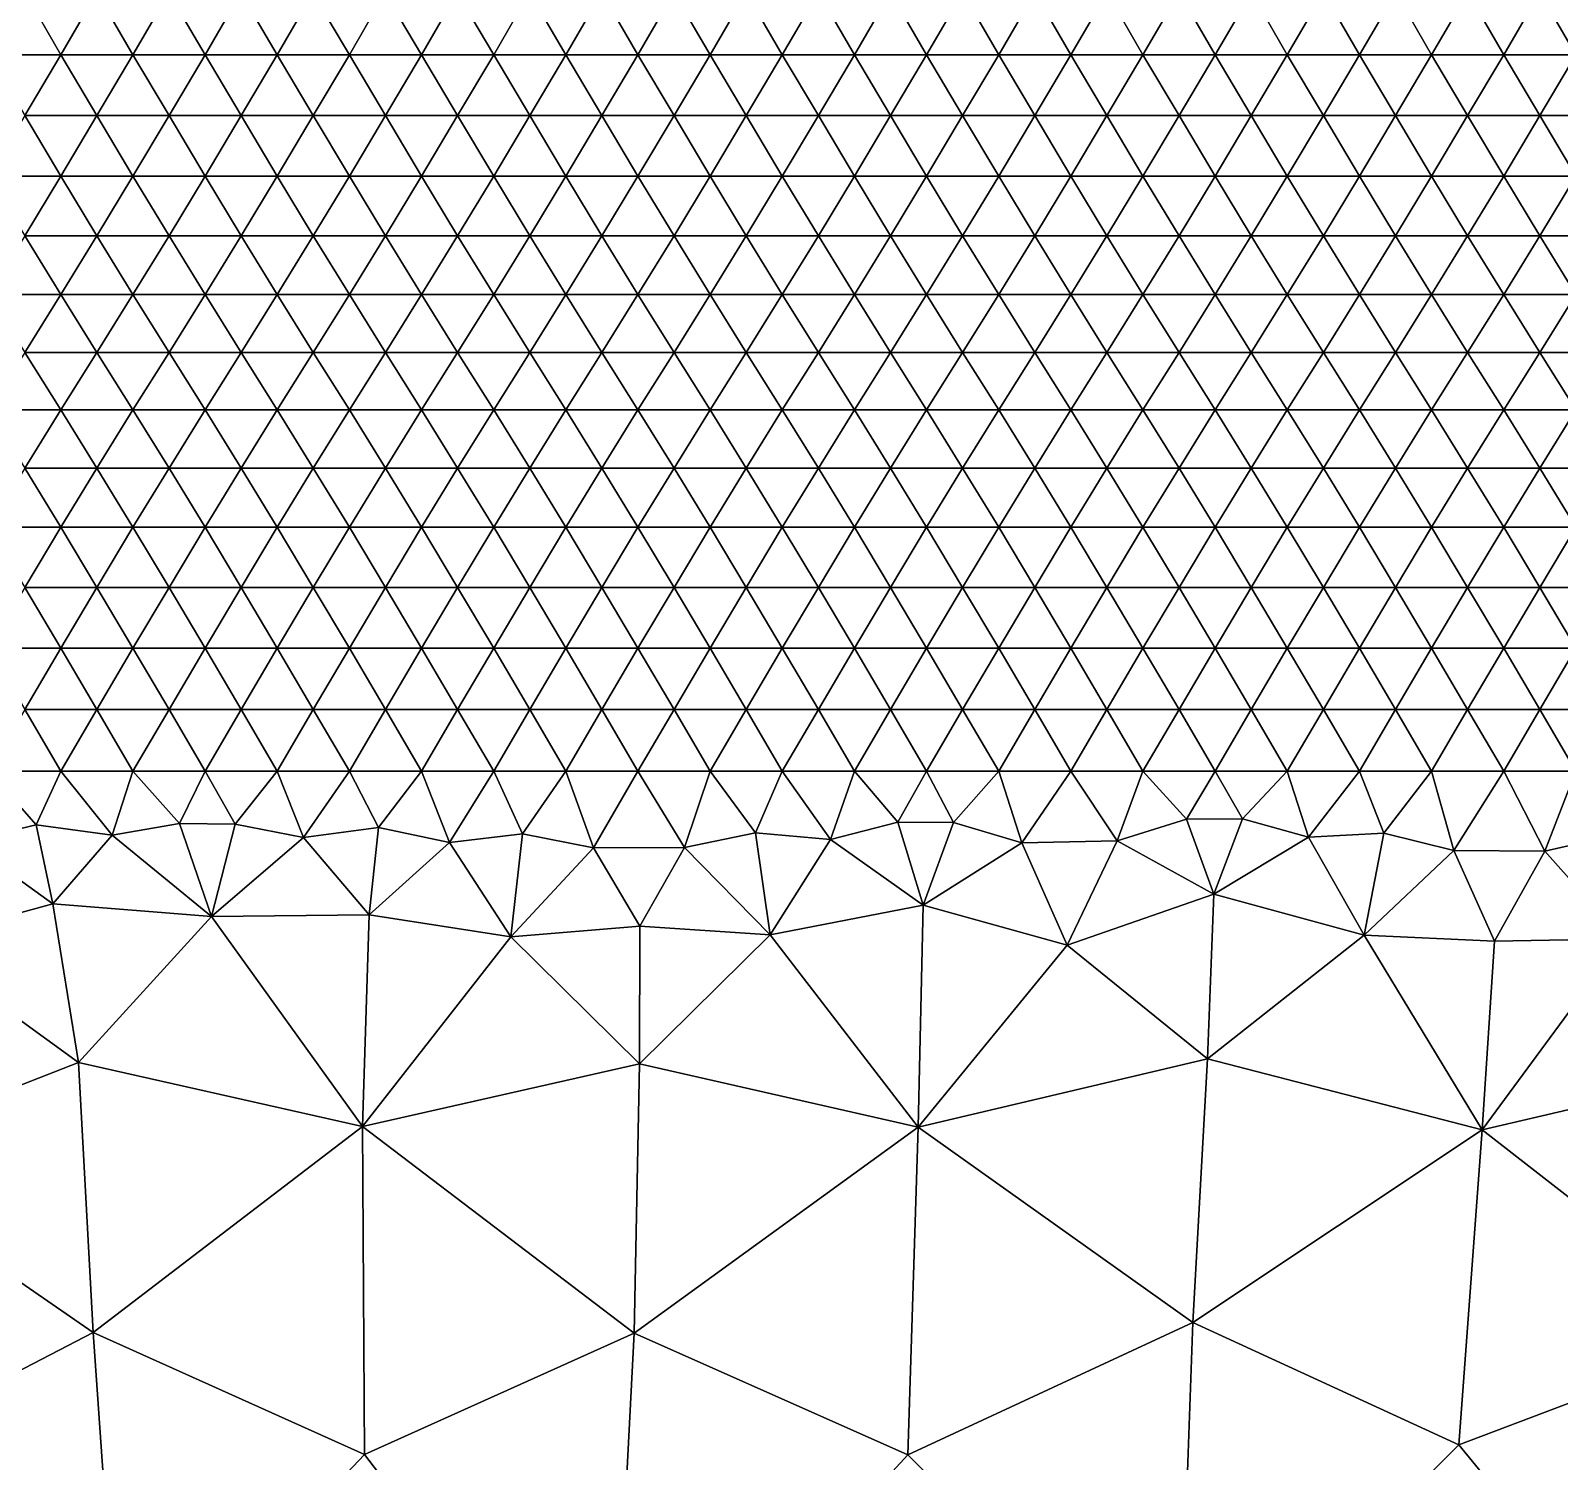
# Model space of a CAD drawing. Header units: metres. Extents: x 2 to 72, y -280 to 0.
# Drawn here: x 15.68 to 37.02, y -39.64 to -19.66 of the extents above; entities that cross this region are included whole.
import ezdxf

# ---------------------------------------------------------------- set-up
doc = ezdxf.new("R2010")
doc.units = ezdxf.units.M

msp = doc.modelspace()

# ---------------------------------------------------------------- linework, layer by layer
at = {"layer": 'layer', "color": 0}
for points in [[(15.0929, -20), (16.1, -20), (15.6003, -19.1304)], [(15.6003, -19.1304), (16.1, -20), (16.6028, -19.1315)], [(16.1, -20), (17.1071, -20), (16.6028, -19.1315)], [(16.6028, -19.1315), (17.1071, -20), (17.6077, -19.1322)], [(17.1071, -20), (18.1143, -20), (17.6077, -19.1322)], [(17.6077, -19.1322), (18.1143, -20), (18.6143, -19.1351)], [(18.1143, -20), (19.1214, -20), (18.6143, -19.1351)], [(18.6143, -19.1351), (19.1214, -20), (19.62, -19.137)], [(19.1214, -20), (20.1286, -20), (19.62, -19.137)], [(19.62, -19.137), (20.1286, -20), (20.6253, -19.1355)], [(20.1286, -20), (21.1357, -20), (20.6253, -19.1355)], [(20.6253, -19.1355), (21.1357, -20), (21.6321, -19.1324)], [(21.1357, -20), (22.1429, -20), (21.6321, -19.1324)], [(21.6321, -19.1324), (22.1429, -20), (22.6409, -19.1306)], [(22.1429, -20), (23.15, -20), (22.6409, -19.1306)], [(22.6409, -19.1306), (23.15, -20), (23.6503, -19.1308)], [(23.15, -20), (24.1571, -20), (23.6503, -19.1308)], [(23.6503, -19.1308), (24.1571, -20), (24.6591, -19.1316)], [(24.1571, -20), (25.1643, -20), (24.6591, -19.1316)], [(24.6591, -19.1316), (25.1643, -20), (25.6673, -19.1318)], [(25.1643, -20), (26.1714, -20), (25.6673, -19.1318)], [(25.6673, -19.1318), (26.1714, -20), (26.6753, -19.1313)], [(26.1714, -20), (27.1786, -20), (26.6753, -19.1313)], [(26.6753, -19.1313), (27.1786, -20), (27.6833, -19.1307)], [(27.1786, -20), (28.1857, -20), (27.6833, -19.1307)], [(27.6833, -19.1307), (28.1857, -20), (28.6913, -19.1303)], [(28.1857, -20), (29.1929, -20), (28.6913, -19.1303)], [(28.6913, -19.1303), (29.1929, -20), (29.699, -19.1301)], [(29.1929, -20), (30.2, -20), (29.699, -19.1301)], [(29.699, -19.1301), (30.2, -20), (30.7064, -19.13)], [(30.2, -20), (31.2071, -20), (30.7064, -19.13)], [(30.7064, -19.13), (31.2071, -20), (31.7136, -19.13)], [(31.2071, -20), (32.2143, -20), (31.7136, -19.13)], [(31.7136, -19.13), (32.2143, -20), (32.7208, -19.13)], [(32.2143, -20), (33.2214, -20), (32.7208, -19.13)], [(32.7208, -19.13), (33.2214, -20), (33.7278, -19.13)], [(33.2214, -20), (34.2286, -20), (33.7278, -19.13)], [(33.7278, -19.13), (34.2286, -20), (34.7349, -19.13)], [(34.2286, -20), (35.2357, -20), (34.7349, -19.13)], [(34.7349, -19.13), (35.2357, -20), (35.742, -19.13)], [(35.2357, -20), (36.2429, -20), (35.742, -19.13)], [(35.742, -19.13), (36.2429, -20), (36.7491, -19.13)], [(36.2429, -20), (37.25, -20), (36.7491, -19.13)], [(36.7491, -19.13), (37.25, -20), (37.7561, -19.13)], [(16.1, -20), (15.0929, -20), (15.5964, -20.8481)], [(16.6036, -20.8481), (16.1, -20), (15.5964, -20.8481)], [(17.1071, -20), (16.1, -20), (16.6036, -20.8481)], [(17.6107, -20.8481), (17.1071, -20), (16.6036, -20.8481)], [(18.1143, -20), (17.1071, -20), (17.6107, -20.8481)], [(18.6179, -20.8481), (18.1143, -20), (17.6107, -20.8481)], [(19.1214, -20), (18.1143, -20), (18.6179, -20.8481)], [(19.625, -20.8481), (19.1214, -20), (18.6179, -20.8481)], [(20.1286, -20), (19.1214, -20), (19.625, -20.8481)], [(20.6321, -20.8481), (20.1286, -20), (19.625, -20.8481)], [(21.1357, -20), (20.1286, -20), (20.6321, -20.8481)], [(21.6393, -20.8481), (21.1357, -20), (20.6321, -20.8481)], [(22.1429, -20), (21.1357, -20), (21.6393, -20.8481)], [(22.6464, -20.8481), (22.1429, -20), (21.6393, -20.8481)], [(23.15, -20), (22.1429, -20), (22.6464, -20.8481)], [(23.6536, -20.8481), (23.15, -20), (22.6464, -20.8481)], [(24.1571, -20), (23.15, -20), (23.6536, -20.8481)], [(24.6607, -20.8481), (24.1571, -20), (23.6536, -20.8481)], [(25.1643, -20), (24.1571, -20), (24.6607, -20.8481)], [(25.6679, -20.8481), (25.1643, -20), (24.6607, -20.8481)], [(26.1714, -20), (25.1643, -20), (25.6679, -20.8481)], [(26.675, -20.8481), (26.1714, -20), (25.6679, -20.8481)], [(27.1786, -20), (26.1714, -20), (26.675, -20.8481)], [(27.6821, -20.8481), (27.1786, -20), (26.675, -20.8481)], [(28.1857, -20), (27.1786, -20), (27.6821, -20.8481)], [(28.6893, -20.8481), (28.1857, -20), (27.6821, -20.8481)], [(29.1929, -20), (28.1857, -20), (28.6893, -20.8481)], [(29.6964, -20.8481), (29.1929, -20), (28.6893, -20.8481)], [(30.2, -20), (29.1929, -20), (29.6964, -20.8481)], [(30.7036, -20.8481), (30.2, -20), (29.6964, -20.8481)], [(31.2071, -20), (30.2, -20), (30.7036, -20.8481)], [(31.7107, -20.8481), (31.2071, -20), (30.7036, -20.8481)], [(32.2143, -20), (31.2071, -20), (31.7107, -20.8481)], [(32.7179, -20.8481), (32.2143, -20), (31.7107, -20.8481)], [(33.2214, -20), (32.2143, -20), (32.7179, -20.8481)], [(33.725, -20.8481), (33.2214, -20), (32.7179, -20.8481)], [(34.2286, -20), (33.2214, -20), (33.725, -20.8481)], [(34.7321, -20.8481), (34.2286, -20), (33.725, -20.8481)], [(35.2357, -20), (34.2286, -20), (34.7321, -20.8481)], [(35.7393, -20.8481), (35.2357, -20), (34.7321, -20.8481)], [(36.2429, -20), (35.2357, -20), (35.7393, -20.8481)], [(36.7464, -20.8481), (36.2429, -20), (35.7393, -20.8481)], [(37.25, -20), (36.2429, -20), (36.7464, -20.8481)], [(37.7536, -20.8481), (37.25, -20), (36.7464, -20.8481)], [(16.1, -21.6931), (15.5964, -20.8481), (15.0929, -21.6931)], [(16.6036, -20.8481), (15.5964, -20.8481), (16.1, -21.6931)], [(17.1071, -21.6931), (16.6036, -20.8481), (16.1, -21.6931)], [(17.6107, -20.8481), (16.6036, -20.8481), (17.1071, -21.6931)], [(18.1143, -21.6931), (17.6107, -20.8481), (17.1071, -21.6931)], [(18.6179, -20.8481), (17.6107, -20.8481), (18.1143, -21.6931)], [(19.1214, -21.6931), (18.6179, -20.8481), (18.1143, -21.6931)], [(19.625, -20.8481), (18.6179, -20.8481), (19.1214, -21.6931)], [(20.1286, -21.6931), (19.625, -20.8481), (19.1214, -21.6931)], [(20.6321, -20.8481), (19.625, -20.8481), (20.1286, -21.6931)], [(21.1357, -21.6931), (20.6321, -20.8481), (20.1286, -21.6931)], [(21.6393, -20.8481), (20.6321, -20.8481), (21.1357, -21.6931)], [(22.1429, -21.6931), (21.6393, -20.8481), (21.1357, -21.6931)], [(22.6464, -20.8481), (21.6393, -20.8481), (22.1429, -21.6931)], [(23.15, -21.6931), (22.6464, -20.8481), (22.1429, -21.6931)], [(23.6536, -20.8481), (22.6464, -20.8481), (23.15, -21.6931)], [(24.1571, -21.6931), (23.6536, -20.8481), (23.15, -21.6931)], [(24.6607, -20.8481), (23.6536, -20.8481), (24.1571, -21.6931)], [(25.1643, -21.6931), (24.6607, -20.8481), (24.1571, -21.6931)], [(25.6679, -20.8481), (24.6607, -20.8481), (25.1643, -21.6931)], [(26.1714, -21.6931), (25.6679, -20.8481), (25.1643, -21.6931)], [(26.675, -20.8481), (25.6679, -20.8481), (26.1714, -21.6931)], [(27.1786, -21.6931), (26.675, -20.8481), (26.1714, -21.6931)], [(27.6821, -20.8481), (26.675, -20.8481), (27.1786, -21.6931)], [(28.1857, -21.6931), (27.6821, -20.8481), (27.1786, -21.6931)], [(28.6893, -20.8481), (27.6821, -20.8481), (28.1857, -21.6931)], [(29.1929, -21.6931), (28.6893, -20.8481), (28.1857, -21.6931)], [(29.6964, -20.8481), (28.6893, -20.8481), (29.1929, -21.6931)], [(30.2, -21.6931), (29.6964, -20.8481), (29.1929, -21.6931)], [(30.7036, -20.8481), (29.6964, -20.8481), (30.2, -21.6931)], [(31.2071, -21.6931), (30.7036, -20.8481), (30.2, -21.6931)], [(31.7107, -20.8481), (30.7036, -20.8481), (31.2071, -21.6931)], [(32.2143, -21.6931), (31.7107, -20.8481), (31.2071, -21.6931)], [(32.7179, -20.8481), (31.7107, -20.8481), (32.2143, -21.6931)], [(33.2214, -21.6931), (32.7179, -20.8481), (32.2143, -21.6931)], [(33.725, -20.8481), (32.7179, -20.8481), (33.2214, -21.6931)], [(34.2286, -21.6931), (33.725, -20.8481), (33.2214, -21.6931)], [(34.7321, -20.8481), (33.725, -20.8481), (34.2286, -21.6931)], [(35.2357, -21.6931), (34.7321, -20.8481), (34.2286, -21.6931)], [(35.7393, -20.8481), (34.7321, -20.8481), (35.2357, -21.6931)], [(36.2429, -21.6931), (35.7393, -20.8481), (35.2357, -21.6931)], [(36.7464, -20.8481), (35.7393, -20.8481), (36.2429, -21.6931)], [(37.25, -21.6931), (36.7464, -20.8481), (36.2429, -21.6931)], [(37.7536, -20.8481), (36.7464, -20.8481), (37.25, -21.6931)], [(16.1, -21.6931), (15.0929, -21.6931), (15.5965, -22.5274)], [(16.6036, -22.5274), (16.1, -21.6931), (15.5965, -22.5274)], [(17.1071, -21.6931), (16.1, -21.6931), (16.6036, -22.5274)], [(17.6107, -22.5274), (17.1071, -21.6931), (16.6036, -22.5274)], [(18.1143, -21.6931), (17.1071, -21.6931), (17.6107, -22.5274)], [(18.6179, -22.5274), (18.1143, -21.6931), (17.6107, -22.5274)], [(19.1214, -21.6931), (18.1143, -21.6931), (18.6179, -22.5274)], [(19.625, -22.5274), (19.1214, -21.6931), (18.6179, -22.5274)], [(20.1286, -21.6931), (19.1214, -21.6931), (19.625, -22.5274)], [(20.6321, -22.5274), (20.1286, -21.6931), (19.625, -22.5274)], [(21.1357, -21.6931), (20.1286, -21.6931), (20.6321, -22.5274)], [(21.6393, -22.5274), (21.1357, -21.6931), (20.6321, -22.5274)], [(22.1429, -21.6931), (21.1357, -21.6931), (21.6393, -22.5274)], [(22.6464, -22.5274), (22.1429, -21.6931), (21.6393, -22.5274)], [(23.15, -21.6931), (22.1429, -21.6931), (22.6464, -22.5274)], [(23.6536, -22.5274), (23.15, -21.6931), (22.6464, -22.5274)], [(24.1571, -21.6931), (23.15, -21.6931), (23.6536, -22.5274)], [(24.6607, -22.5274), (24.1571, -21.6931), (23.6536, -22.5274)], [(25.1643, -21.6931), (24.1571, -21.6931), (24.6607, -22.5274)], [(25.6679, -22.5274), (25.1643, -21.6931), (24.6607, -22.5274)], [(26.1714, -21.6931), (25.1643, -21.6931), (25.6679, -22.5274)], [(26.675, -22.5274), (26.1714, -21.6931), (25.6679, -22.5274)], [(27.1786, -21.6931), (26.1714, -21.6931), (26.675, -22.5274)], [(27.6821, -22.5274), (27.1786, -21.6931), (26.675, -22.5274)], [(28.1857, -21.6931), (27.1786, -21.6931), (27.6821, -22.5274)], [(28.6893, -22.5274), (28.1857, -21.6931), (27.6821, -22.5274)], [(29.1929, -21.6931), (28.1857, -21.6931), (28.6893, -22.5274)], [(29.6964, -22.5274), (29.1929, -21.6931), (28.6893, -22.5274)], [(30.2, -21.6931), (29.1929, -21.6931), (29.6964, -22.5274)], [(30.7036, -22.5274), (30.2, -21.6931), (29.6964, -22.5274)], [(31.2071, -21.6931), (30.2, -21.6931), (30.7036, -22.5274)], [(31.7107, -22.5274), (31.2071, -21.6931), (30.7036, -22.5274)], [(32.2143, -21.6931), (31.2071, -21.6931), (31.7107, -22.5274)], [(32.7179, -22.5274), (32.2143, -21.6931), (31.7107, -22.5274)], [(33.2214, -21.6931), (32.2143, -21.6931), (32.7179, -22.5274)], [(33.725, -22.5274), (33.2214, -21.6931), (32.7179, -22.5274)], [(34.2286, -21.6931), (33.2214, -21.6931), (33.725, -22.5274)], [(34.7321, -22.5274), (34.2286, -21.6931), (33.725, -22.5274)], [(35.2357, -21.6931), (34.2286, -21.6931), (34.7321, -22.5274)], [(35.7393, -22.5274), (35.2357, -21.6931), (34.7321, -22.5274)], [(36.2429, -21.6931), (35.2357, -21.6931), (35.7393, -22.5274)], [(36.7464, -22.5274), (36.2429, -21.6931), (35.7393, -22.5274)], [(37.25, -21.6931), (36.2429, -21.6931), (36.7464, -22.5274)], [(37.7536, -22.5274), (37.25, -21.6931), (36.7464, -22.5274)], [(16.1, -23.3474), (15.5965, -22.5274), (15.0929, -23.3474)], [(16.6036, -22.5274), (15.5965, -22.5274), (16.1, -23.3474)], [(17.1071, -23.3474), (16.6036, -22.5274), (16.1, -23.3474)], [(17.6107, -22.5274), (16.6036, -22.5274), (17.1071, -23.3474)], [(18.1143, -23.3474), (17.6107, -22.5274), (17.1071, -23.3474)], [(18.6179, -22.5274), (17.6107, -22.5274), (18.1143, -23.3474)], [(19.1214, -23.3474), (18.6179, -22.5274), (18.1143, -23.3474)], [(19.625, -22.5274), (18.6179, -22.5274), (19.1214, -23.3474)], [(20.1286, -23.3474), (19.625, -22.5274), (19.1214, -23.3474)], [(20.6321, -22.5274), (19.625, -22.5274), (20.1286, -23.3474)], [(21.1357, -23.3474), (20.6321, -22.5274), (20.1286, -23.3474)], [(21.6393, -22.5274), (20.6321, -22.5274), (21.1357, -23.3474)], [(22.1429, -23.3474), (21.6393, -22.5274), (21.1357, -23.3474)], [(22.6464, -22.5274), (21.6393, -22.5274), (22.1429, -23.3474)], [(23.15, -23.3474), (22.6464, -22.5274), (22.1429, -23.3474)], [(23.6536, -22.5274), (22.6464, -22.5274), (23.15, -23.3474)], [(24.1571, -23.3474), (23.6536, -22.5274), (23.15, -23.3474)], [(24.6607, -22.5274), (23.6536, -22.5274), (24.1571, -23.3474)], [(25.1643, -23.3474), (24.6607, -22.5274), (24.1571, -23.3474)], [(25.6679, -22.5274), (24.6607, -22.5274), (25.1643, -23.3474)], [(26.1714, -23.3474), (25.6679, -22.5274), (25.1643, -23.3474)], [(26.675, -22.5274), (25.6679, -22.5274), (26.1714, -23.3474)], [(27.1786, -23.3474), (26.675, -22.5274), (26.1714, -23.3474)], [(27.6821, -22.5274), (26.675, -22.5274), (27.1786, -23.3474)], [(28.1857, -23.3474), (27.6821, -22.5274), (27.1786, -23.3474)], [(28.6893, -22.5274), (27.6821, -22.5274), (28.1857, -23.3474)], [(29.1929, -23.3474), (28.6893, -22.5274), (28.1857, -23.3474)], [(29.6964, -22.5274), (28.6893, -22.5274), (29.1929, -23.3474)], [(30.2, -23.3474), (29.6964, -22.5274), (29.1929, -23.3474)], [(30.7036, -22.5274), (29.6964, -22.5274), (30.2, -23.3474)], [(31.2071, -23.3474), (30.7036, -22.5274), (30.2, -23.3474)], [(31.7107, -22.5274), (30.7036, -22.5274), (31.2071, -23.3474)], [(32.2143, -23.3474), (31.7107, -22.5274), (31.2071, -23.3474)], [(32.7179, -22.5274), (31.7107, -22.5274), (32.2143, -23.3474)], [(33.2214, -23.3474), (32.7179, -22.5274), (32.2143, -23.3474)], [(33.725, -22.5274), (32.7179, -22.5274), (33.2214, -23.3474)], [(34.2286, -23.3474), (33.725, -22.5274), (33.2214, -23.3474)], [(34.7321, -22.5274), (33.725, -22.5274), (34.2286, -23.3474)], [(35.2357, -23.3474), (34.7321, -22.5274), (34.2286, -23.3474)], [(35.7393, -22.5274), (34.7321, -22.5274), (35.2357, -23.3474)], [(36.2429, -23.3474), (35.7393, -22.5274), (35.2357, -23.3474)], [(36.7464, -22.5274), (35.7393, -22.5274), (36.2429, -23.3474)], [(37.25, -23.3474), (36.7464, -22.5274), (36.2429, -23.3474)], [(37.7536, -22.5274), (36.7464, -22.5274), (37.25, -23.3474)], [(16.1, -23.3474), (15.0929, -23.3474), (15.5965, -24.1543)], [(16.6036, -24.1542), (16.1, -23.3474), (15.5965, -24.1543)], [(17.1071, -23.3474), (16.1, -23.3474), (16.6036, -24.1542)], [(17.6107, -24.1542), (17.1071, -23.3474), (16.6036, -24.1542)], [(18.1143, -23.3474), (17.1071, -23.3474), (17.6107, -24.1542)], [(18.6179, -24.1542), (18.1143, -23.3474), (17.6107, -24.1542)], [(19.1214, -23.3474), (18.1143, -23.3474), (18.6179, -24.1542)], [(19.625, -24.1542), (19.1214, -23.3474), (18.6179, -24.1542)], [(20.1286, -23.3474), (19.1214, -23.3474), (19.625, -24.1542)], [(20.6321, -24.1542), (20.1286, -23.3474), (19.625, -24.1542)], [(21.1357, -23.3474), (20.1286, -23.3474), (20.6321, -24.1542)], [(21.6393, -24.1542), (21.1357, -23.3474), (20.6321, -24.1542)], [(22.1429, -23.3474), (21.1357, -23.3474), (21.6393, -24.1542)], [(22.6464, -24.1542), (22.1429, -23.3474), (21.6393, -24.1542)], [(23.15, -23.3474), (22.1429, -23.3474), (22.6464, -24.1542)], [(23.6536, -24.1542), (23.15, -23.3474), (22.6464, -24.1542)], [(24.1571, -23.3474), (23.15, -23.3474), (23.6536, -24.1542)], [(24.6607, -24.1542), (24.1571, -23.3474), (23.6536, -24.1542)], [(25.1643, -23.3474), (24.1571, -23.3474), (24.6607, -24.1542)], [(25.6679, -24.1542), (25.1643, -23.3474), (24.6607, -24.1542)], [(26.1714, -23.3474), (25.1643, -23.3474), (25.6679, -24.1542)], [(26.675, -24.1542), (26.1714, -23.3474), (25.6679, -24.1542)], [(27.1786, -23.3474), (26.1714, -23.3474), (26.675, -24.1542)], [(27.6821, -24.1542), (27.1786, -23.3474), (26.675, -24.1542)], [(28.1857, -23.3474), (27.1786, -23.3474), (27.6821, -24.1542)], [(28.6893, -24.1542), (28.1857, -23.3474), (27.6821, -24.1542)], [(29.1929, -23.3474), (28.1857, -23.3474), (28.6893, -24.1542)], [(29.6964, -24.1542), (29.1929, -23.3474), (28.6893, -24.1542)], [(30.2, -23.3474), (29.1929, -23.3474), (29.6964, -24.1542)], [(30.7036, -24.1542), (30.2, -23.3474), (29.6964, -24.1542)], [(31.2071, -23.3474), (30.2, -23.3474), (30.7036, -24.1542)], [(31.7107, -24.1542), (31.2071, -23.3474), (30.7036, -24.1542)], [(32.2143, -23.3474), (31.2071, -23.3474), (31.7107, -24.1542)], [(32.7179, -24.1542), (32.2143, -23.3474), (31.7107, -24.1542)], [(33.2214, -23.3474), (32.2143, -23.3474), (32.7179, -24.1542)], [(33.725, -24.1542), (33.2214, -23.3474), (32.7179, -24.1542)], [(34.2286, -23.3474), (33.2214, -23.3474), (33.725, -24.1542)], [(34.7321, -24.1542), (34.2286, -23.3474), (33.725, -24.1542)], [(35.2357, -23.3474), (34.2286, -23.3474), (34.7321, -24.1542)], [(35.7393, -24.1542), (35.2357, -23.3474), (34.7321, -24.1542)], [(36.2429, -23.3474), (35.2357, -23.3474), (35.7393, -24.1542)], [(36.7464, -24.1542), (36.2429, -23.3474), (35.7393, -24.1542)], [(37.25, -23.3474), (36.2429, -23.3474), (36.7464, -24.1542)], [(37.7536, -24.1542), (37.25, -23.3474), (36.7464, -24.1542)], [(16.1, -24.9564), (15.5965, -24.1543), (15.0929, -24.9564)], [(16.6036, -24.1542), (15.5965, -24.1543), (16.1, -24.9564)], [(17.1071, -24.9564), (16.6036, -24.1542), (16.1, -24.9564)], [(17.6107, -24.1542), (16.6036, -24.1542), (17.1071, -24.9564)], [(18.1143, -24.9564), (17.6107, -24.1542), (17.1071, -24.9564)], [(18.6179, -24.1542), (17.6107, -24.1542), (18.1143, -24.9564)], [(19.1214, -24.9564), (18.6179, -24.1542), (18.1143, -24.9564)], [(19.625, -24.1542), (18.6179, -24.1542), (19.1214, -24.9564)], [(20.1286, -24.9564), (19.625, -24.1542), (19.1214, -24.9564)], [(20.6321, -24.1542), (19.625, -24.1542), (20.1286, -24.9564)], [(21.1357, -24.9564), (20.6321, -24.1542), (20.1286, -24.9564)], [(21.6393, -24.1542), (20.6321, -24.1542), (21.1357, -24.9564)], [(22.1429, -24.9564), (21.6393, -24.1542), (21.1357, -24.9564)], [(22.6464, -24.1542), (21.6393, -24.1542), (22.1429, -24.9564)], [(23.15, -24.9564), (22.6464, -24.1542), (22.1429, -24.9564)], [(23.6536, -24.1542), (22.6464, -24.1542), (23.15, -24.9564)], [(24.1571, -24.9564), (23.6536, -24.1542), (23.15, -24.9564)], [(24.6607, -24.1542), (23.6536, -24.1542), (24.1571, -24.9564)], [(25.1643, -24.9564), (24.6607, -24.1542), (24.1571, -24.9564)], [(25.6679, -24.1542), (24.6607, -24.1542), (25.1643, -24.9564)], [(26.1714, -24.9564), (25.6679, -24.1542), (25.1643, -24.9564)], [(26.675, -24.1542), (25.6679, -24.1542), (26.1714, -24.9564)], [(27.1786, -24.9564), (26.675, -24.1542), (26.1714, -24.9564)], [(27.6821, -24.1542), (26.675, -24.1542), (27.1786, -24.9564)], [(28.1857, -24.9564), (27.6821, -24.1542), (27.1786, -24.9564)], [(28.6893, -24.1542), (27.6821, -24.1542), (28.1857, -24.9564)], [(29.1929, -24.9564), (28.6893, -24.1542), (28.1857, -24.9564)], [(29.6964, -24.1542), (28.6893, -24.1542), (29.1929, -24.9564)], [(30.2, -24.9564), (29.6964, -24.1542), (29.1929, -24.9564)], [(30.7036, -24.1542), (29.6964, -24.1542), (30.2, -24.9564)], [(31.2071, -24.9564), (30.7036, -24.1542), (30.2, -24.9564)], [(31.7107, -24.1542), (30.7036, -24.1542), (31.2071, -24.9564)], [(32.2143, -24.9564), (31.7107, -24.1542), (31.2071, -24.9564)], [(32.7179, -24.1542), (31.7107, -24.1542), (32.2143, -24.9564)], [(33.2214, -24.9564), (32.7179, -24.1542), (32.2143, -24.9564)], [(33.725, -24.1542), (32.7179, -24.1542), (33.2214, -24.9564)], [(34.2286, -24.9564), (33.725, -24.1542), (33.2214, -24.9564)], [(34.7321, -24.1542), (33.725, -24.1542), (34.2286, -24.9564)], [(35.2357, -24.9564), (34.7321, -24.1542), (34.2286, -24.9564)], [(35.7393, -24.1542), (34.7321, -24.1542), (35.2357, -24.9564)], [(36.2429, -24.9564), (35.7393, -24.1542), (35.2357, -24.9564)], [(36.7464, -24.1542), (35.7393, -24.1542), (36.2429, -24.9564)], [(37.25, -24.9564), (36.7464, -24.1542), (36.2429, -24.9564)], [(37.7536, -24.1542), (36.7464, -24.1542), (37.25, -24.9564)], [(15.0929, -24.9564), (15.5964, -25.7694), (16.1, -24.9564)], [(15.5964, -25.7694), (16.6036, -25.7694), (16.1, -24.9564)], [(16.1, -24.9564), (16.6036, -25.7694), (17.1071, -24.9564)], [(16.6036, -25.7694), (17.6107, -25.7694), (17.1071, -24.9564)], [(17.1071, -24.9564), (17.6107, -25.7694), (18.1143, -24.9564)], [(17.6107, -25.7694), (18.6179, -25.7694), (18.1143, -24.9564)], [(18.1143, -24.9564), (18.6179, -25.7694), (19.1214, -24.9564)], [(18.6179, -25.7694), (19.625, -25.7694), (19.1214, -24.9564)], [(19.1214, -24.9564), (19.625, -25.7694), (20.1286, -24.9564)], [(19.625, -25.7694), (20.6321, -25.7694), (20.1286, -24.9564)], [(20.1286, -24.9564), (20.6321, -25.7694), (21.1357, -24.9564)], [(20.6321, -25.7694), (21.6393, -25.7694), (21.1357, -24.9564)], [(21.1357, -24.9564), (21.6393, -25.7694), (22.1429, -24.9564)], [(21.6393, -25.7694), (22.6464, -25.7694), (22.1429, -24.9564)], [(22.1429, -24.9564), (22.6464, -25.7694), (23.15, -24.9564)], [(22.6464, -25.7694), (23.6536, -25.7694), (23.15, -24.9564)], [(23.15, -24.9564), (23.6536, -25.7694), (24.1571, -24.9564)], [(23.6536, -25.7694), (24.6607, -25.7694), (24.1571, -24.9564)], [(24.1571, -24.9564), (24.6607, -25.7694), (25.1643, -24.9564)], [(24.6607, -25.7694), (25.6679, -25.7694), (25.1643, -24.9564)], [(25.1643, -24.9564), (25.6679, -25.7694), (26.1714, -24.9564)], [(25.6679, -25.7694), (26.675, -25.7694), (26.1714, -24.9564)], [(26.1714, -24.9564), (26.675, -25.7694), (27.1786, -24.9564)], [(26.675, -25.7694), (27.6821, -25.7694), (27.1786, -24.9564)], [(27.1786, -24.9564), (27.6821, -25.7694), (28.1857, -24.9564)], [(27.6821, -25.7694), (28.6893, -25.7694), (28.1857, -24.9564)], [(28.1857, -24.9564), (28.6893, -25.7694), (29.1929, -24.9564)], [(28.6893, -25.7694), (29.6964, -25.7694), (29.1929, -24.9564)], [(29.1929, -24.9564), (29.6964, -25.7694), (30.2, -24.9564)], [(29.6964, -25.7694), (30.7036, -25.7694), (30.2, -24.9564)], [(30.2, -24.9564), (30.7036, -25.7694), (31.2071, -24.9564)], [(30.7036, -25.7694), (31.7107, -25.7694), (31.2071, -24.9564)], [(31.2071, -24.9564), (31.7107, -25.7694), (32.2143, -24.9564)], [(31.7107, -25.7694), (32.7179, -25.7694), (32.2143, -24.9564)], [(32.2143, -24.9564), (32.7179, -25.7694), (33.2214, -24.9564)], [(32.7179, -25.7694), (33.725, -25.7694), (33.2214, -24.9564)], [(33.2214, -24.9564), (33.725, -25.7694), (34.2286, -24.9564)], [(33.725, -25.7694), (34.7321, -25.7694), (34.2286, -24.9564)], [(34.2286, -24.9564), (34.7321, -25.7694), (35.2357, -24.9564)], [(34.7321, -25.7694), (35.7393, -25.7694), (35.2357, -24.9564)], [(35.2357, -24.9564), (35.7393, -25.7694), (36.2429, -24.9564)], [(35.7393, -25.7694), (36.7464, -25.7694), (36.2429, -24.9564)], [(36.2429, -24.9564), (36.7464, -25.7694), (37.25, -24.9564)], [(36.7464, -25.7694), (37.7536, -25.7694), (37.25, -24.9564)], [(15.0929, -26.5958), (16.1, -26.5958), (15.5964, -25.7694)], [(15.5964, -25.7694), (16.1, -26.5958), (16.6036, -25.7694)], [(16.1, -26.5958), (17.1071, -26.5958), (16.6036, -25.7694)], [(16.6036, -25.7694), (17.1071, -26.5958), (17.6107, -25.7694)], [(17.1071, -26.5958), (18.1143, -26.5958), (17.6107, -25.7694)], [(17.6107, -25.7694), (18.1143, -26.5958), (18.6179, -25.7694)], [(18.1143, -26.5958), (19.1214, -26.5958), (18.6179, -25.7694)], [(18.6179, -25.7694), (19.1214, -26.5958), (19.625, -25.7694)], [(19.1214, -26.5958), (20.1286, -26.5958), (19.625, -25.7694)], [(19.625, -25.7694), (20.1286, -26.5958), (20.6321, -25.7694)], [(20.1286, -26.5958), (21.1357, -26.5958), (20.6321, -25.7694)], [(20.6321, -25.7694), (21.1357, -26.5958), (21.6393, -25.7694)], [(21.1357, -26.5958), (22.1429, -26.5958), (21.6393, -25.7694)], [(21.6393, -25.7694), (22.1429, -26.5958), (22.6464, -25.7694)], [(22.1429, -26.5958), (23.15, -26.5958), (22.6464, -25.7694)], [(22.6464, -25.7694), (23.15, -26.5958), (23.6536, -25.7694)], [(23.15, -26.5958), (24.1571, -26.5958), (23.6536, -25.7694)], [(23.6536, -25.7694), (24.1571, -26.5958), (24.6607, -25.7694)], [(24.1571, -26.5958), (25.1643, -26.5958), (24.6607, -25.7694)], [(24.6607, -25.7694), (25.1643, -26.5958), (25.6679, -25.7694)], [(25.1643, -26.5958), (26.1714, -26.5958), (25.6679, -25.7694)], [(25.6679, -25.7694), (26.1714, -26.5958), (26.675, -25.7694)], [(26.1714, -26.5958), (27.1786, -26.5958), (26.675, -25.7694)], [(26.675, -25.7694), (27.1786, -26.5958), (27.6821, -25.7694)], [(27.1786, -26.5958), (28.1857, -26.5958), (27.6821, -25.7694)], [(27.6821, -25.7694), (28.1857, -26.5958), (28.6893, -25.7694)], [(28.1857, -26.5958), (29.1929, -26.5958), (28.6893, -25.7694)], [(28.6893, -25.7694), (29.1929, -26.5958), (29.6964, -25.7694)], [(29.1929, -26.5958), (30.2, -26.5958), (29.6964, -25.7694)], [(29.6964, -25.7694), (30.2, -26.5958), (30.7036, -25.7694)], [(30.2, -26.5958), (31.2071, -26.5958), (30.7036, -25.7694)], [(30.7036, -25.7694), (31.2071, -26.5958), (31.7107, -25.7694)], [(31.2071, -26.5958), (32.2143, -26.5958), (31.7107, -25.7694)], [(31.7107, -25.7694), (32.2143, -26.5958), (32.7179, -25.7694)], [(32.2143, -26.5958), (33.2214, -26.5958), (32.7179, -25.7694)], [(32.7179, -25.7694), (33.2214, -26.5958), (33.725, -25.7694)], [(33.2214, -26.5958), (34.2286, -26.5958), (33.725, -25.7694)], [(33.725, -25.7694), (34.2286, -26.5958), (34.7321, -25.7694)], [(34.2286, -26.5958), (35.2357, -26.5958), (34.7321, -25.7694)], [(34.7321, -25.7694), (35.2357, -26.5958), (35.7393, -25.7694)], [(35.2357, -26.5958), (36.2429, -26.5958), (35.7393, -25.7694)], [(35.7393, -25.7694), (36.2429, -26.5958), (36.7464, -25.7694)], [(36.2429, -26.5958), (37.25, -26.5958), (36.7464, -25.7694)], [(36.7464, -25.7694), (37.25, -26.5958), (37.7536, -25.7694)], [(15.0929, -26.5958), (15.5964, -27.4356), (16.1, -26.5958)], [(15.5964, -27.4356), (16.6036, -27.4356), (16.1, -26.5958)], [(16.1, -26.5958), (16.6036, -27.4356), (17.1071, -26.5958)], [(16.6036, -27.4356), (17.6107, -27.4356), (17.1071, -26.5958)], [(17.1071, -26.5958), (17.6107, -27.4356), (18.1143, -26.5958)], [(17.6107, -27.4356), (18.6179, -27.4356), (18.1143, -26.5958)], [(18.1143, -26.5958), (18.6179, -27.4356), (19.1214, -26.5958)], [(18.6179, -27.4356), (19.625, -27.4356), (19.1214, -26.5958)], [(19.1214, -26.5958), (19.625, -27.4356), (20.1286, -26.5958)], [(19.625, -27.4356), (20.6321, -27.4356), (20.1286, -26.5958)], [(20.1286, -26.5958), (20.6321, -27.4356), (21.1357, -26.5958)], [(20.6321, -27.4356), (21.6393, -27.4356), (21.1357, -26.5958)], [(21.1357, -26.5958), (21.6393, -27.4356), (22.1429, -26.5958)], [(21.6393, -27.4356), (22.6464, -27.4356), (22.1429, -26.5958)], [(22.1429, -26.5958), (22.6464, -27.4356), (23.15, -26.5958)], [(22.6464, -27.4356), (23.6536, -27.4356), (23.15, -26.5958)], [(23.15, -26.5958), (23.6536, -27.4356), (24.1571, -26.5958)], [(23.6536, -27.4356), (24.6607, -27.4356), (24.1571, -26.5958)], [(24.1571, -26.5958), (24.6607, -27.4356), (25.1643, -26.5958)], [(24.6607, -27.4356), (25.6679, -27.4356), (25.1643, -26.5958)], [(25.1643, -26.5958), (25.6679, -27.4356), (26.1714, -26.5958)], [(25.6679, -27.4356), (26.675, -27.4356), (26.1714, -26.5958)], [(26.1714, -26.5958), (26.675, -27.4356), (27.1786, -26.5958)], [(26.675, -27.4356), (27.6821, -27.4356), (27.1786, -26.5958)], [(27.1786, -26.5958), (27.6821, -27.4356), (28.1857, -26.5958)], [(27.6821, -27.4356), (28.6893, -27.4356), (28.1857, -26.5958)], [(28.1857, -26.5958), (28.6893, -27.4356), (29.1929, -26.5958)], [(28.6893, -27.4356), (29.6964, -27.4356), (29.1929, -26.5958)], [(29.1929, -26.5958), (29.6964, -27.4356), (30.2, -26.5958)], [(29.6964, -27.4356), (30.7036, -27.4356), (30.2, -26.5958)], [(30.2, -26.5958), (30.7036, -27.4356), (31.2071, -26.5958)], [(30.7036, -27.4356), (31.7107, -27.4356), (31.2071, -26.5958)], [(31.2071, -26.5958), (31.7107, -27.4356), (32.2143, -26.5958)], [(31.7107, -27.4356), (32.7179, -27.4356), (32.2143, -26.5958)], [(32.2143, -26.5958), (32.7179, -27.4356), (33.2214, -26.5958)], [(32.7179, -27.4356), (33.725, -27.4356), (33.2214, -26.5958)], [(33.2214, -26.5958), (33.725, -27.4356), (34.2286, -26.5958)], [(33.725, -27.4356), (34.7321, -27.4356), (34.2286, -26.5958)], [(34.2286, -26.5958), (34.7321, -27.4356), (35.2357, -26.5958)], [(34.7321, -27.4356), (35.7393, -27.4356), (35.2357, -26.5958)], [(35.2357, -26.5958), (35.7393, -27.4356), (36.2429, -26.5958)], [(35.7393, -27.4356), (36.7464, -27.4356), (36.2429, -26.5958)], [(36.2429, -26.5958), (36.7464, -27.4356), (37.25, -26.5958)], [(36.7464, -27.4356), (37.7536, -27.4356), (37.25, -26.5958)], [(15.0929, -28.2856), (16.1, -28.2856), (15.5964, -27.4356)], [(15.5964, -27.4356), (16.1, -28.2856), (16.6036, -27.4356)], [(16.1, -28.2856), (17.1071, -28.2856), (16.6036, -27.4356)], [(16.6036, -27.4356), (17.1071, -28.2856), (17.6107, -27.4356)], [(17.1071, -28.2856), (18.1143, -28.2856), (17.6107, -27.4356)], [(17.6107, -27.4356), (18.1143, -28.2856), (18.6179, -27.4356)], [(18.1143, -28.2856), (19.1214, -28.2856), (18.6179, -27.4356)], [(18.6179, -27.4356), (19.1214, -28.2856), (19.625, -27.4356)], [(19.1214, -28.2856), (20.1286, -28.2856), (19.625, -27.4356)], [(19.625, -27.4356), (20.1286, -28.2856), (20.6321, -27.4356)], [(20.1286, -28.2856), (21.1357, -28.2856), (20.6321, -27.4356)], [(20.6321, -27.4356), (21.1357, -28.2856), (21.6393, -27.4356)], [(21.1357, -28.2856), (22.1429, -28.2856), (21.6393, -27.4356)], [(21.6393, -27.4356), (22.1429, -28.2856), (22.6464, -27.4356)], [(22.1429, -28.2856), (23.15, -28.2856), (22.6464, -27.4356)], [(22.6464, -27.4356), (23.15, -28.2856), (23.6536, -27.4356)], [(23.15, -28.2856), (24.1571, -28.2856), (23.6536, -27.4356)], [(23.6536, -27.4356), (24.1571, -28.2856), (24.6607, -27.4356)], [(24.1571, -28.2856), (25.1643, -28.2856), (24.6607, -27.4356)], [(24.6607, -27.4356), (25.1643, -28.2856), (25.6679, -27.4356)], [(25.1643, -28.2856), (26.1714, -28.2856), (25.6679, -27.4356)], [(25.6679, -27.4356), (26.1714, -28.2856), (26.675, -27.4356)], [(26.1714, -28.2856), (27.1786, -28.2856), (26.675, -27.4356)], [(26.675, -27.4356), (27.1786, -28.2856), (27.6821, -27.4356)], [(27.1786, -28.2856), (28.1857, -28.2856), (27.6821, -27.4356)], [(27.6821, -27.4356), (28.1857, -28.2856), (28.6893, -27.4356)], [(28.1857, -28.2856), (29.1929, -28.2856), (28.6893, -27.4356)], [(28.6893, -27.4356), (29.1929, -28.2856), (29.6964, -27.4356)], [(29.1929, -28.2856), (30.2, -28.2856), (29.6964, -27.4356)], [(29.6964, -27.4356), (30.2, -28.2856), (30.7036, -27.4356)], [(30.2, -28.2856), (31.2071, -28.2856), (30.7036, -27.4356)], [(30.7036, -27.4356), (31.2071, -28.2856), (31.7107, -27.4356)], [(31.2071, -28.2856), (32.2143, -28.2856), (31.7107, -27.4356)], [(31.7107, -27.4356), (32.2143, -28.2856), (32.7179, -27.4356)], [(32.2143, -28.2856), (33.2214, -28.2856), (32.7179, -27.4356)], [(32.7179, -27.4356), (33.2214, -28.2856), (33.725, -27.4356)], [(33.2214, -28.2856), (34.2286, -28.2856), (33.725, -27.4356)], [(33.725, -27.4356), (34.2286, -28.2856), (34.7321, -27.4356)], [(34.2286, -28.2856), (35.2357, -28.2856), (34.7321, -27.4356)], [(34.7321, -27.4356), (35.2357, -28.2856), (35.7393, -27.4356)], [(35.2357, -28.2856), (36.2429, -28.2856), (35.7393, -27.4356)], [(35.7393, -27.4356), (36.2429, -28.2856), (36.7464, -27.4356)], [(36.2429, -28.2856), (37.25, -28.2856), (36.7464, -27.4356)], [(36.7464, -27.4356), (37.25, -28.2856), (37.7536, -27.4356)], [(15.0929, -28.2856), (15.5964, -29.1419), (16.1, -28.2856)], [(15.5964, -29.1419), (16.6036, -29.1419), (16.1, -28.2856)], [(16.1, -28.2856), (16.6036, -29.1419), (17.1071, -28.2856)], [(16.6036, -29.1419), (17.6107, -29.1419), (17.1071, -28.2856)], [(17.1071, -28.2856), (17.6107, -29.1419), (18.1143, -28.2856)], [(17.6107, -29.1419), (18.6179, -29.1419), (18.1143, -28.2856)], [(18.1143, -28.2856), (18.6179, -29.1419), (19.1214, -28.2856)], [(18.6179, -29.1419), (19.625, -29.1419), (19.1214, -28.2856)], [(19.1214, -28.2856), (19.625, -29.1419), (20.1286, -28.2856)], [(19.625, -29.1419), (20.6321, -29.1419), (20.1286, -28.2856)], [(20.1286, -28.2856), (20.6321, -29.1419), (21.1357, -28.2856)], [(20.6321, -29.1419), (21.6393, -29.1419), (21.1357, -28.2856)], [(21.1357, -28.2856), (21.6393, -29.1419), (22.1429, -28.2856)], [(21.6393, -29.1419), (22.6464, -29.1419), (22.1429, -28.2856)], [(22.1429, -28.2856), (22.6464, -29.1419), (23.15, -28.2856)], [(22.6464, -29.1419), (23.6536, -29.1419), (23.15, -28.2856)], [(23.15, -28.2856), (23.6536, -29.1419), (24.1571, -28.2856)], [(23.6536, -29.1419), (24.6607, -29.1419), (24.1571, -28.2856)], [(24.1571, -28.2856), (24.6607, -29.1419), (25.1643, -28.2856)], [(24.6607, -29.1419), (25.6679, -29.1419), (25.1643, -28.2856)], [(25.1643, -28.2856), (25.6679, -29.1419), (26.1714, -28.2856)], [(25.6679, -29.1419), (26.675, -29.1419), (26.1714, -28.2856)], [(26.1714, -28.2856), (26.675, -29.1419), (27.1786, -28.2856)], [(26.675, -29.1419), (27.6821, -29.1419), (27.1786, -28.2856)], [(27.1786, -28.2856), (27.6821, -29.1419), (28.1857, -28.2856)], [(27.6821, -29.1419), (28.6893, -29.1419), (28.1857, -28.2856)], [(28.1857, -28.2856), (28.6893, -29.1419), (29.1929, -28.2856)], [(28.6893, -29.1419), (29.6964, -29.1419), (29.1929, -28.2856)], [(29.1929, -28.2856), (29.6964, -29.1419), (30.2, -28.2856)], [(29.6964, -29.1419), (30.7036, -29.1419), (30.2, -28.2856)], [(30.2, -28.2856), (30.7036, -29.1419), (31.2071, -28.2856)], [(30.7036, -29.1419), (31.7107, -29.1419), (31.2071, -28.2856)], [(31.2071, -28.2856), (31.7107, -29.1419), (32.2143, -28.2856)], [(31.7107, -29.1419), (32.7179, -29.1419), (32.2143, -28.2856)], [(32.2143, -28.2856), (32.7179, -29.1419), (33.2214, -28.2856)], [(32.7179, -29.1419), (33.725, -29.1419), (33.2214, -28.2856)], [(33.2214, -28.2856), (33.725, -29.1419), (34.2286, -28.2856)], [(33.725, -29.1419), (34.7321, -29.1419), (34.2286, -28.2856)], [(34.2286, -28.2856), (34.7321, -29.1419), (35.2357, -28.2856)], [(34.7321, -29.1419), (35.7393, -29.1419), (35.2357, -28.2856)], [(35.2357, -28.2856), (35.7393, -29.1419), (36.2429, -28.2856)], [(35.7393, -29.1419), (36.7464, -29.1419), (36.2429, -28.2856)], [(36.2429, -28.2856), (36.7464, -29.1419), (37.25, -28.2856)], [(36.7464, -29.1419), (37.7536, -29.1419), (37.25, -28.2856)], [(15.0929, -30), (16.1, -30), (15.5964, -29.1419)], [(15.5964, -29.1419), (16.1, -30), (16.6036, -29.1419)], [(16.1, -30), (17.1071, -30), (16.6036, -29.1419)], [(16.6036, -29.1419), (17.1071, -30), (17.6107, -29.1419)], [(17.1071, -30), (18.1143, -30), (17.6107, -29.1419)], [(17.6107, -29.1419), (18.1143, -30), (18.6179, -29.1419)], [(18.1143, -30), (19.1214, -30), (18.6179, -29.1419)], [(18.6179, -29.1419), (19.1214, -30), (19.625, -29.1419)], [(19.1214, -30), (20.1286, -30), (19.625, -29.1419)], [(19.625, -29.1419), (20.1286, -30), (20.6321, -29.1419)], [(20.1286, -30), (21.1357, -30), (20.6321, -29.1419)], [(20.6321, -29.1419), (21.1357, -30), (21.6393, -29.1419)], [(21.1357, -30), (22.1429, -30), (21.6393, -29.1419)], [(21.6393, -29.1419), (22.1429, -30), (22.6464, -29.1419)], [(22.1429, -30), (23.15, -30), (22.6464, -29.1419)], [(22.6464, -29.1419), (23.15, -30), (23.6536, -29.1419)], [(23.15, -30), (24.1571, -30), (23.6536, -29.1419)], [(23.6536, -29.1419), (24.1571, -30), (24.6607, -29.1419)], [(24.1571, -30), (25.1643, -30), (24.6607, -29.1419)], [(24.6607, -29.1419), (25.1643, -30), (25.6679, -29.1419)], [(25.1643, -30), (26.1714, -30), (25.6679, -29.1419)], [(25.6679, -29.1419), (26.1714, -30), (26.675, -29.1419)], [(26.1714, -30), (27.1786, -30), (26.675, -29.1419)], [(26.675, -29.1419), (27.1786, -30), (27.6821, -29.1419)], [(27.1786, -30), (28.1857, -30), (27.6821, -29.1419)], [(27.6821, -29.1419), (28.1857, -30), (28.6893, -29.1419)], [(28.1857, -30), (29.1929, -30), (28.6893, -29.1419)], [(28.6893, -29.1419), (29.1929, -30), (29.6964, -29.1419)], [(29.1929, -30), (30.2, -30), (29.6964, -29.1419)], [(29.6964, -29.1419), (30.2, -30), (30.7036, -29.1419)], [(30.2, -30), (31.2071, -30), (30.7036, -29.1419)], [(30.7036, -29.1419), (31.2071, -30), (31.7107, -29.1419)], [(31.2071, -30), (32.2143, -30), (31.7107, -29.1419)], [(31.7107, -29.1419), (32.2143, -30), (32.7179, -29.1419)], [(32.2143, -30), (33.2214, -30), (32.7179, -29.1419)], [(32.7179, -29.1419), (33.2214, -30), (33.725, -29.1419)], [(33.2214, -30), (34.2286, -30), (33.725, -29.1419)], [(33.725, -29.1419), (34.2286, -30), (34.7321, -29.1419)], [(34.2286, -30), (35.2357, -30), (34.7321, -29.1419)], [(34.7321, -29.1419), (35.2357, -30), (35.7393, -29.1419)], [(35.2357, -30), (36.2429, -30), (35.7393, -29.1419)], [(35.7393, -29.1419), (36.2429, -30), (36.7464, -29.1419)], [(36.2429, -30), (37.25, -30), (36.7464, -29.1419)], [(36.7464, -29.1419), (37.25, -30), (37.7536, -29.1419)], [(15.7554, -30.7488), (15.0929, -30), (14.7809, -30.9827)], [(16.1, -30), (15.0929, -30), (15.7554, -30.7488)], [(16.8178, -30.8957), (16.1, -30), (15.7554, -30.7488)], [(17.1071, -30), (16.1, -30), (16.8178, -30.8957)], [(17.755, -30.7342), (17.1071, -30), (16.8178, -30.8957)], [(18.1143, -30), (17.1071, -30), (17.755, -30.7342)], [(18.5353, -30.7401), (18.1143, -30), (17.755, -30.7342)], [(19.1214, -30), (18.1143, -30), (18.5353, -30.7401)], [(19.4874, -30.9286), (19.1214, -30), (18.5353, -30.7401)], [(20.1286, -30), (19.1214, -30), (19.4874, -30.9286)], [(20.5351, -30.7886), (20.1286, -30), (19.4874, -30.9286)], [(21.1357, -30), (20.1286, -30), (20.5351, -30.7886)], [(21.524, -30.9988), (21.1357, -30), (20.5351, -30.7886)], [(22.1429, -30), (21.1357, -30), (21.524, -30.9988)], [(22.5469, -30.8781), (22.1429, -30), (21.524, -30.9988)], [(23.15, -30), (22.1429, -30), (22.5469, -30.8781)], [(23.5378, -31.0719), (23.15, -30), (22.5469, -30.8781)], [(24.1571, -30), (23.15, -30), (23.5378, -31.0719)], [(24.8077, -31.0657), (24.1571, -30), (23.5378, -31.0719)], [(25.1643, -30), (24.1571, -30), (24.8077, -31.0657)], [(25.7993, -30.8637), (25.1643, -30), (24.8077, -31.0657)], [(26.1714, -30), (25.1643, -30), (25.7993, -30.8637)], [(26.8459, -30.9575), (26.1714, -30), (25.7993, -30.8637)], [(27.1786, -30), (26.1714, -30), (26.8459, -30.9575)], [(27.7827, -30.7121), (27.1786, -30), (26.8459, -30.9575)], [(28.1857, -30), (27.1786, -30), (27.7827, -30.7121)], [(28.564, -30.7199), (28.1857, -30), (27.7827, -30.7121)], [(29.1929, -30), (28.1857, -30), (28.564, -30.7199)], [(29.5161, -31.0016), (29.1929, -30), (28.564, -30.7199)], [(30.2, -30), (29.1929, -30), (29.5161, -31.0016)], [(30.8475, -30.972), (30.2, -30), (29.5161, -31.0016)], [(31.2071, -30), (30.2, -30), (30.8475, -30.972)], [(31.8126, -30.6728), (31.2071, -30), (30.8475, -30.972)], [(32.2143, -30), (31.2071, -30), (31.8126, -30.6728)], [(32.5943, -30.6648), (32.2143, -30), (31.8126, -30.6728)], [(33.2214, -30), (32.2143, -30), (32.5943, -30.6648)], [(33.5181, -30.9238), (33.2214, -30), (32.5943, -30.6648)], [(34.2286, -30), (33.2214, -30), (33.5181, -30.9238)], [(34.5677, -30.8655), (34.2286, -30), (33.5181, -30.9238)], [(35.2357, -30), (34.2286, -30), (34.5677, -30.8655)], [(35.548, -31.1088), (35.2357, -30), (34.5677, -30.8655)], [(36.2429, -30), (35.2357, -30), (35.548, -31.1088)], [(36.8147, -31.1196), (36.2429, -30), (35.548, -31.1088)], [(37.25, -30), (36.2429, -30), (36.8147, -31.1196)], [(37.8141, -30.8907), (37.25, -30), (36.8147, -31.1196)], [(27.7827, -30.7121), (26.8459, -30.9575), (28.1367, -31.8742)], [(28.564, -30.7199), (27.7827, -30.7121), (28.1367, -31.8742)], [(29.5161, -31.0016), (28.564, -30.7199), (28.1367, -31.8742)], [(31.8126, -30.6728), (30.8475, -30.972), (32.1952, -31.7166)], [(32.5943, -30.6648), (31.8126, -30.6728), (32.1952, -31.7166)], [(33.5181, -30.9238), (32.5943, -30.6648), (32.1952, -31.7166)], [(15.7554, -30.7488), (14.7809, -30.9827), (15.9885, -31.8554)], [(16.8178, -30.8957), (15.7554, -30.7488), (15.9885, -31.8554)], [(18.2039, -32.0283), (16.8178, -30.8957), (15.9885, -31.8554)], [(17.755, -30.7342), (16.8178, -30.8957), (18.2039, -32.0283)], [(18.5353, -30.7401), (17.755, -30.7342), (18.2039, -32.0283)], [(19.4874, -30.9286), (18.5353, -30.7401), (18.2039, -32.0283)], [(20.4046, -32.0074), (19.4874, -30.9286), (18.2039, -32.0283)], [(20.5351, -30.7886), (19.4874, -30.9286), (20.4046, -32.0074)], [(21.524, -30.9988), (20.5351, -30.7886), (20.4046, -32.0074)], [(22.5469, -30.8781), (21.524, -30.9988), (22.382, -32.3135)], [(23.5378, -31.0719), (22.5469, -30.8781), (22.382, -32.3135)], [(25.7993, -30.8637), (24.8077, -31.0657), (26.0039, -32.2867)], [(26.8459, -30.9575), (25.7993, -30.8637), (26.0039, -32.2867)], [(34.2926, -32.2905), (33.5181, -30.9238), (32.1952, -31.7166)], [(34.5677, -30.8655), (33.5181, -30.9238), (34.2926, -32.2905)], [(35.548, -31.1088), (34.5677, -30.8655), (34.2926, -32.2905)], [(37.8141, -30.8907), (36.8147, -31.1196), (37.9035, -32.3421)], [(15.9885, -31.8554), (14.7809, -30.9827), (14.0292, -32.3887)], [(22.382, -32.3135), (21.524, -30.9988), (20.4046, -32.0074)], [(24.1822, -32.1673), (23.5378, -31.0719), (22.382, -32.3135)], [(24.8077, -31.0657), (23.5378, -31.0719), (24.1822, -32.1673)], [(26.0039, -32.2867), (24.8077, -31.0657), (24.1822, -32.1673)], [(28.1367, -31.8742), (26.8459, -30.9575), (26.0039, -32.2867)], [(30.1485, -32.4301), (29.5161, -31.0016), (28.1367, -31.8742)], [(30.8475, -30.972), (29.5161, -31.0016), (30.1485, -32.4301)], [(32.1952, -31.7166), (30.8475, -30.972), (30.1485, -32.4301)], [(36.1136, -32.3744), (35.548, -31.1088), (34.2926, -32.2905)], [(36.8147, -31.1196), (35.548, -31.1088), (36.1136, -32.3744)], [(37.9035, -32.3421), (36.8147, -31.1196), (36.1136, -32.3744)], [(32.1952, -31.7166), (30.1485, -32.4301), (32.106, -34.016)], [(34.2926, -32.2905), (32.1952, -31.7166), (32.106, -34.016)], [(15.9885, -31.8554), (14.0292, -32.3887), (16.3481, -34.0678)], [(18.2039, -32.0283), (15.9885, -31.8554), (16.3481, -34.0678)], [(20.4046, -32.0074), (18.2039, -32.0283), (20.3125, -34.9637)], [(22.382, -32.3135), (20.4046, -32.0074), (20.3125, -34.9637)], [(28.1367, -31.8742), (26.0039, -32.2867), (28.0676, -34.9718)], [(30.1485, -32.4301), (28.1367, -31.8742), (28.0676, -34.9718)], [(20.3125, -34.9637), (18.2039, -32.0283), (16.3481, -34.0678)], [(24.1822, -32.1673), (22.382, -32.3135), (24.1774, -34.0867)], [(26.0039, -32.2867), (24.1822, -32.1673), (24.1774, -34.0867)], [(16.3481, -34.0678), (14.0292, -32.3887), (12.9939, -35.3819)], [(24.1774, -34.0867), (22.382, -32.3135), (20.3125, -34.9637)], [(28.0676, -34.9718), (26.0039, -32.2867), (24.1774, -34.0867)], [(32.106, -34.016), (30.1485, -32.4301), (28.0676, -34.9718)], [(35.9432, -35.01), (34.2926, -32.2905), (32.106, -34.016)], [(36.1136, -32.3744), (34.2926, -32.2905), (35.9432, -35.01)], [(37.9035, -32.3421), (36.1136, -32.3744), (35.9432, -35.01)], [(39.8677, -34.0926), (37.9035, -32.3421), (35.9432, -35.01)], [(16.3481, -34.0678), (12.9939, -35.3819), (16.5501, -37.8377)], [(20.3125, -34.9637), (16.3481, -34.0678), (16.5501, -37.8377)], [(24.1774, -34.0867), (20.3125, -34.9637), (24.1032, -37.847)], [(28.0676, -34.9718), (24.1774, -34.0867), (24.1032, -37.847)], [(32.106, -34.016), (28.0676, -34.9718), (31.9051, -37.6971)], [(35.9432, -35.01), (32.106, -34.016), (31.9051, -37.6971)], [(39.8677, -34.0926), (35.9432, -35.01), (39.6359, -37.8865)], [(20.3125, -34.9637), (16.5501, -37.8377), (20.3376, -39.5413)], [(24.1032, -37.847), (20.3125, -34.9637), (20.3376, -39.5413)], [(28.0676, -34.9718), (24.1032, -37.847), (27.9231, -39.5481)], [(31.9051, -37.6971), (28.0676, -34.9718), (27.9231, -39.5481)], [(35.9432, -35.01), (31.9051, -37.6971), (35.6186, -39.4049)], [(39.6359, -37.8865), (35.9432, -35.01), (35.6186, -39.4049)], [(16.5501, -37.8377), (12.9939, -35.3819), (12.3532, -40.0145)], [(31.9051, -37.6971), (27.9231, -39.5481), (31.7018, -43.3005)], [(35.6186, -39.4049), (31.9051, -37.6971), (31.7018, -43.3005)], [(16.5501, -37.8377), (12.3532, -40.0145), (16.9222, -43.154)], [(20.3376, -39.5413), (16.5501, -37.8377), (16.9222, -43.154)], [(24.1032, -37.847), (20.3376, -39.5413), (23.7852, -44.0506)], [(27.9231, -39.5481), (24.1032, -37.847), (23.7852, -44.0506)], [(39.6359, -37.8865), (35.6186, -39.4049), (38.7663, -43.25)], [(38.7663, -43.25), (35.6186, -39.4049), (31.7018, -43.3005)], [(23.7852, -44.0506), (20.3376, -39.5413), (16.9222, -43.154)], [(31.7018, -43.3005), (27.9231, -39.5481), (23.7852, -44.0506)]]:
    msp.add_3dface(points, dxfattribs=at)

doc.saveas('drawing.dxf')
